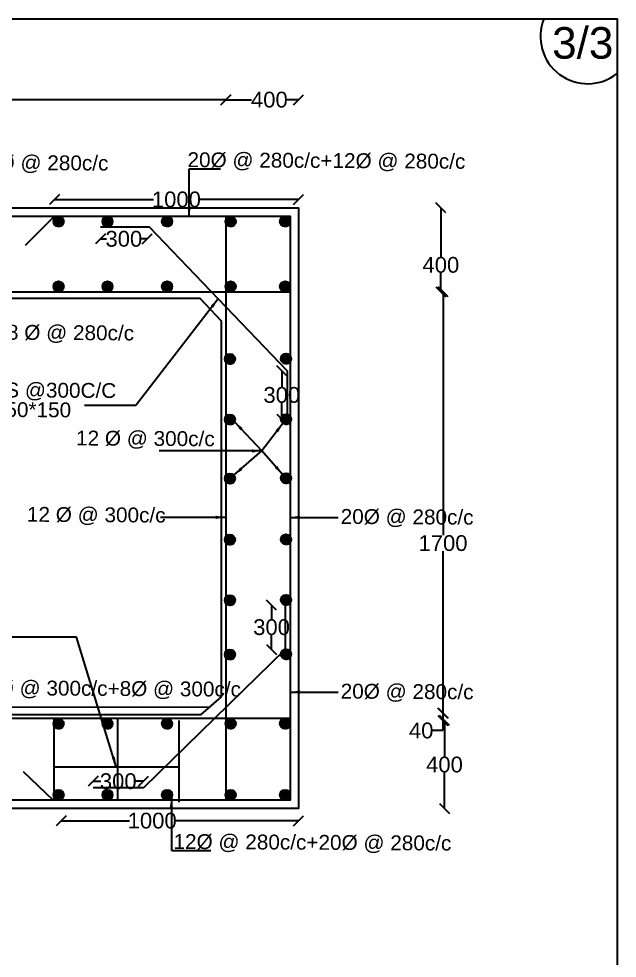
# Model space of a CAD drawing. Header units: millimetres. Extents: x 5124 to 6568637, y 2311 to 91879094.
# Drawn here: x 3785116 to 3790808, y 45946962 to 45955896 of the extents above; entities that cross this region are included whole.
import ezdxf

# ---------------------------------------------------------------- set-up
doc = ezdxf.new("R2010")
doc.units = ezdxf.units.MM
doc.header["$MEASUREMENT"] = 0
for name, color, linetype in [('DIMENSION', 7, 'Continuous'), ('DRAWING', 7, 'Continuous'), ('TEXT', 7, 'Continuous')]:
    doc.layers.add(name, color=color, linetype=linetype)
doc.styles.get("Standard").update_dxf_attribs({"font": 'arial.ttf', "height": 150})
doc.dimstyles.get("Standard").update_dxf_attribs({"dimtxt": 200, "dimasz": 110, "dimexe": 0.18, "dimexo": 0.0625, "dimgap": 0.09, "dimtad": 0, "dimtih": 1, "dimtoh": 1, "dimdec": 0, "dimzin": 0, "dimdsep": 46, "dimtxsty": 'Standard', "dimblk": 'OBLIQUE', "dimcen": 0.09, "dimse1": 1, "dimse2": 1, "dimadec": 0, "dimazin": 0, "dimtfac": 1, "dimtdec": 0, "dimtofl": 0, "dimtmove": 0, "dimatfit": 3, "dimfxl": 1, "dimtolj": 1, "dimtzin": 0, "dimarcsym": 0})

# ---------------------------------------------------------------- blocks, each defined once
blk = doc.blocks.new('_Oblique')
at = {"color": 0, "linetype": 'ByBlock', "lineweight": -2}
blk.add_line((-0.5, -0.5), (0.5, 0.5), dxfattribs=at)
blk = doc.blocks.new('*D93')
at = {"layer": 'Defpoints', "color": 0}
for p in [(3787084.7, 45955126.5), (3781473.3, 45953992.5), (3787084.7, 45954017.7)]:
    blk.add_point(p, dxfattribs=at)
at = {"layer": 'DIMENSION', "color": 0, "lineweight": -2}
for p, q in [((3781473.3, 45955126.5), (3784053.9, 45955126.5)), ((3787084.7, 45955126.5), (3784504.1, 45955126.5))]:
    blk.add_line(p, q, dxfattribs=at)
at = {"layer": 'DIMENSION', "color": 0, "lineweight": -2, "xscale": 95, "yscale": 95, "zscale": 95, "rotation": 180}
blk.add_blockref('_Oblique', (3781473.3, 45955126.5), dxfattribs=at)
at = {"layer": 'DIMENSION', "color": 0, "lineweight": -2, "xscale": 95, "yscale": 95, "zscale": 95}
blk.add_blockref('_Oblique', (3787084.7, 45955126.5), dxfattribs=at)
at = {"layer": 'DIMENSION', "color": 0, "insert": (3784279, 45955126.5), "char_height": 150, "attachment_point": 5}
blk.add_mtext('\\A1;2600', dxfattribs=at)
blk = doc.blocks.new('*D104')
at = {"layer": 'Defpoints', "color": 0}
for p in [(3785893.5, 45953918.3), (3786337.5, 45953918.3), (3786337.5, 45953802.8)]:
    blk.add_point(p, dxfattribs=at)
at = {"layer": 'DIMENSION', "color": 0, "lineweight": -2}
for p, q in [((3785893.5, 45953802.8), (3785950, 45953802.8)), ((3786337.5, 45953802.8), (3786281, 45953802.8))]:
    blk.add_line(p, q, dxfattribs=at)
at = {"layer": 'DIMENSION', "color": 0, "lineweight": -2, "xscale": 95, "yscale": 95, "zscale": 95, "rotation": 180}
blk.add_blockref('_Oblique', (3785893.5, 45953802.8), dxfattribs=at)
at = {"layer": 'DIMENSION', "color": 0, "lineweight": -2, "xscale": 95, "yscale": 95, "zscale": 95}
blk.add_blockref('_Oblique', (3786337.5, 45953802.8), dxfattribs=at)
at = {"layer": 'DIMENSION', "color": 0, "insert": (3786115.5, 45953802.8), "char_height": 150, "attachment_point": 5}
blk.add_mtext('\\A1;300', dxfattribs=at)
blk = doc.blocks.new('*D105')
at = {"layer": 'Defpoints', "color": 0}
for p in [(3787776.2, 45954177.3), (3785454.7, 45954017.7), (3787776.2, 45953968.7)]:
    blk.add_point(p, dxfattribs=at)
at = {"layer": 'DIMENSION', "color": 0, "lineweight": -2}
for p, q in [((3785454.7, 45954177.3), (3786398.7, 45954177.3)), ((3787776.2, 45954177.3), (3786832.2, 45954177.3))]:
    blk.add_line(p, q, dxfattribs=at)
at = {"layer": 'DIMENSION', "color": 0, "lineweight": -2, "xscale": 95, "yscale": 95, "zscale": 95, "rotation": 180}
blk.add_blockref('_Oblique', (3785454.7, 45954177.3), dxfattribs=at)
at = {"layer": 'DIMENSION', "color": 0, "lineweight": -2, "xscale": 95, "yscale": 95, "zscale": 95}
blk.add_blockref('_Oblique', (3787776.2, 45954177.3), dxfattribs=at)
at = {"layer": 'DIMENSION', "color": 0, "insert": (3786615.4, 45954177.3), "char_height": 150, "attachment_point": 5}
blk.add_mtext('\\A1;1000', dxfattribs=at)
blk = doc.blocks.new('*D106')
at = {"layer": 'Defpoints', "color": 0}
for p in [(3787669, 45952548.8), (3787617.8, 45952087.2), (3787657.9, 45952087.2)]:
    blk.add_point(p, dxfattribs=at)
at = {"layer": 'DIMENSION', "color": 0, "lineweight": -2}
for p, q in [((3787617.8, 45952548.8), (3787617.8, 45952394.7)), ((3787617.8, 45952087.2), (3787617.8, 45952241.3))]:
    blk.add_line(p, q, dxfattribs=at)
at = {"layer": 'DIMENSION', "color": 0, "lineweight": -2, "xscale": 95, "yscale": 95, "zscale": 95}
for p, rotation in [((3787617.8, 45952548.8), 90), ((3787617.8, 45952087.2), 270)]:
    blk.add_blockref('_Oblique', p, dxfattribs=dict(at, rotation=rotation))
at = {"layer": 'DIMENSION', "color": 0, "insert": (3787617.8, 45952318), "char_height": 150, "attachment_point": 5}
blk.add_mtext('\\A1;300', dxfattribs=at)
blk = doc.blocks.new('*D107')
at = {"layer": 'Defpoints', "color": 0}
for p in [(3787520.6, 45950320.1), (3787657.9, 45950320.1), (3787648.5, 45949899)]:
    blk.add_point(p, dxfattribs=at)
at = {"layer": 'DIMENSION', "color": 0, "lineweight": -2}
for p, q in [((3787520.6, 45950320.1), (3787520.6, 45950186.2)), ((3787520.6, 45949899), (3787520.6, 45950032.9))]:
    blk.add_line(p, q, dxfattribs=at)
at = {"layer": 'DIMENSION', "color": 0, "lineweight": -2, "xscale": 95, "yscale": 95, "zscale": 95}
for p, rotation in [((3787520.6, 45950320.1), 90), ((3787520.6, 45949899), 270)]:
    blk.add_blockref('_Oblique', p, dxfattribs=dict(at, rotation=rotation))
at = {"layer": 'DIMENSION', "color": 0, "insert": (3787520.6, 45950109.5), "char_height": 150, "attachment_point": 5}
blk.add_mtext('\\A1;300', dxfattribs=at)
blk = doc.blocks.new('*D108')
at = {"layer": 'Defpoints', "color": 0}
for p in [(3785823.8, 45948644.2), (3785823.8, 45948582.6), (3786301.1, 45948582.6)]:
    blk.add_point(p, dxfattribs=at)
at = {"layer": 'DIMENSION', "color": 0, "lineweight": -2}
for p, q in [((3785823.8, 45948644.2), (3785896.9, 45948644.2)), ((3786301.1, 45948644.2), (3786227.9, 45948644.2))]:
    blk.add_line(p, q, dxfattribs=at)
at = {"layer": 'DIMENSION', "color": 0, "lineweight": -2, "xscale": 95, "yscale": 95, "zscale": 95, "rotation": 180}
blk.add_blockref('_Oblique', (3785823.8, 45948644.2), dxfattribs=at)
at = {"layer": 'DIMENSION', "color": 0, "lineweight": -2, "xscale": 95, "yscale": 95, "zscale": 95}
blk.add_blockref('_Oblique', (3786301.1, 45948644.2), dxfattribs=at)
at = {"layer": 'DIMENSION', "color": 0, "insert": (3786062.4, 45948644.2), "char_height": 150, "attachment_point": 5}
blk.add_mtext('\\A1;300', dxfattribs=at)
blk = doc.blocks.new('*D109')
at = {"layer": 'Defpoints', "color": 0}
for p in [(3785518.8, 45948464.3), (3787776.2, 45948384), (3787776.2, 45948269.2)]:
    blk.add_point(p, dxfattribs=at)
at = {"layer": 'DIMENSION', "color": 0, "lineweight": -2}
for p, q in [((3785518.8, 45948269.2), (3786168.3, 45948269.2)), ((3787776.2, 45948269.2), (3786601.8, 45948269.2))]:
    blk.add_line(p, q, dxfattribs=at)
at = {"layer": 'DIMENSION', "color": 0, "lineweight": -2, "xscale": 95, "yscale": 95, "zscale": 95, "rotation": 180}
blk.add_blockref('_Oblique', (3785518.8, 45948269.2), dxfattribs=at)
at = {"layer": 'DIMENSION', "color": 0, "lineweight": -2, "xscale": 95, "yscale": 95, "zscale": 95}
blk.add_blockref('_Oblique', (3787776.2, 45948269.2), dxfattribs=at)
at = {"layer": 'DIMENSION', "color": 0, "insert": (3786385.1, 45948269.2), "char_height": 150, "attachment_point": 5}
blk.add_mtext('\\A1;1000', dxfattribs=at)
blk = doc.blocks.new('*D90')
at = {"layer": 'Defpoints', "color": 0}
for p in [(3787776.2, 45955351.1), (3787776.2, 45955126.5), (3787084.7, 45947067.6)]:
    blk.add_point(p, dxfattribs=at)
at = {"layer": 'DIMENSION', "color": 0, "lineweight": -2}
for p, q in [((3787084.7, 45955126.5), (3787330.9, 45955126.5)), ((3787776.2, 45955126.5), (3787668, 45955126.5))]:
    blk.add_line(p, q, dxfattribs=at)
at = {"layer": 'DIMENSION', "color": 0, "lineweight": -2, "xscale": 95, "yscale": 95, "zscale": 95, "rotation": 180}
blk.add_blockref('_Oblique', (3787084.7, 45955126.5), dxfattribs=at)
at = {"layer": 'DIMENSION', "color": 0, "lineweight": -2, "xscale": 95, "yscale": 95, "zscale": 95}
blk.add_blockref('_Oblique', (3787776.2, 45955126.5), dxfattribs=at)
at = {"layer": 'DIMENSION', "color": 0, "insert": (3787499.4, 45955126.5), "char_height": 150, "attachment_point": 5}
blk.add_mtext('\\A1;400', dxfattribs=at)
blk = doc.blocks.new('*D114')
at = {"layer": 'Defpoints', "color": 0, "lineweight": -2}
for p, q in [((3789130.8, 45954098), (3789130.8, 45953631.8)), ((3789130.8, 45953299.5), (3789130.8, 45953478.5))]:
    blk.add_line(p, q, dxfattribs=at)
at = {"layer": 'Defpoints', "color": 0}
for p in [(3787776.2, 45954098), (3787695.9, 45953299.5), (3789130.8, 45953299.5)]:
    blk.add_point(p, dxfattribs=at)
at = {"layer": 'Defpoints', "color": 0, "lineweight": -2, "xscale": 95, "yscale": 95, "zscale": 95}
for p, rotation in [((3789130.8, 45954098), 90), ((3789130.8, 45953299.5), 270)]:
    blk.add_blockref('_Oblique', p, dxfattribs=dict(at, rotation=rotation))
at = {"layer": 'Defpoints', "color": 0, "insert": (3789130.8, 45953555.2), "char_height": 150, "attachment_point": 5}
blk.add_mtext('\\A1;400', dxfattribs=at)
blk = doc.blocks.new('*D115')
at = {"layer": 'Defpoints', "color": 0, "lineweight": -2}
for p, q in [((3789151.1, 45953299.5), (3789151.1, 45950985.4)), ((3789151.1, 45949291.4), (3789151.1, 45950832.1))]:
    blk.add_line(p, q, dxfattribs=at)
at = {"layer": 'Defpoints', "color": 0}
for p in [(3787695.9, 45953299.5), (3787695.9, 45949291.4), (3789151.1, 45949291.4)]:
    blk.add_point(p, dxfattribs=at)
at = {"layer": 'Defpoints', "color": 0, "lineweight": -2, "xscale": 95, "yscale": 95, "zscale": 95}
for p, rotation in [((3789151.1, 45953299.5), 90), ((3789151.1, 45949291.4), 270)]:
    blk.add_blockref('_Oblique', p, dxfattribs=dict(at, rotation=rotation))
at = {"layer": 'Defpoints', "color": 0, "insert": (3789151.1, 45950908.7), "char_height": 150, "attachment_point": 5}
blk.add_mtext('\\A1;1700', dxfattribs=at)
blk = doc.blocks.new('*D116')
at = {"layer": 'Defpoints', "color": 0, "lineweight": -2}
for p, q in [((3789148.7, 45949291.4), (3789148.7, 45949221.4)), ((3789148.7, 45949221.4), (3789148.7, 45949126.4)), ((3789148.7, 45949126.4), (3789053.7, 45949126.4))]:
    blk.add_line(p, q, dxfattribs=at)
at = {"layer": 'Defpoints', "color": 0}
for p in [(3789159.2, 45949291.4), (3789148.7, 45949221.4), (3789159.2, 45949221.4)]:
    blk.add_point(p, dxfattribs=at)
at = {"layer": 'Defpoints', "color": 0, "lineweight": -2, "xscale": 95, "yscale": 95, "zscale": 95}
for p, rotation in [((3789148.7, 45949291.4), 90), ((3789148.7, 45949221.4), 270)]:
    blk.add_blockref('_Oblique', p, dxfattribs=dict(at, rotation=rotation))
at = {"layer": 'Defpoints', "color": 0, "insert": (3788943.4, 45949126.4), "char_height": 150, "attachment_point": 5}
blk.add_mtext('\\A1;40', dxfattribs=at)
blk = doc.blocks.new('*D117')
at = {"layer": 'Defpoints', "color": 0, "lineweight": -2}
for p, q in [((3789165, 45949221.4), (3789165, 45948879.4)), ((3789165, 45948384), (3789165, 45948726))]:
    blk.add_line(p, q, dxfattribs=at)
at = {"layer": 'Defpoints', "color": 0}
for p in [(3789148.7, 45949221.4), (3788900.9, 45948384), (3789165, 45948384)]:
    blk.add_point(p, dxfattribs=at)
at = {"layer": 'Defpoints', "color": 0, "lineweight": -2, "xscale": 95, "yscale": 95, "zscale": 95}
for p, rotation in [((3789165, 45949221.4), 90), ((3789165, 45948384), 270)]:
    blk.add_blockref('_Oblique', p, dxfattribs=dict(at, rotation=rotation))
at = {"layer": 'Defpoints', "color": 0, "insert": (3789165, 45948802.7), "char_height": 150, "attachment_point": 5}
blk.add_mtext('\\A1;400', dxfattribs=at)

msp = doc.modelspace()

# ---------------------------------------------------------------- hatches: boundary and pattern name
at = {"layer": 'DRAWING'}
h = msp.add_hatch(dxfattribs=at)
h.set_pattern_fill('ANSI31', color=256, scale=0.641822, style=0)
h.set_pattern_definition([(45, (1478712.156546, 16465464.360066), (-0.05672957469875, 0.05672957469875), [])])
h.paths.add_polyline_path([(3785543.4, 45953969.3, 0.958694), (3785446.3, 45953973.3), (3785446.3, 45953965.2, 0.958694)])
h = msp.add_hatch(dxfattribs=at)
h.set_pattern_fill('ANSI31', color=256, scale=0.641822, style=0)
h.set_pattern_definition([(45, (1479177.07179, 16465464.360066), (-0.05672957469875, 0.05672957469875), [])])
h.paths.add_polyline_path([(3786008.3, 45953969.3, 0.958694), (3785911.2, 45953973.3), (3785911.2, 45953965.2, 0.958694)])
h = msp.add_hatch(dxfattribs=at)
h.set_pattern_fill('ANSI31', color=256, scale=0.641822, style=0)
h.set_pattern_definition([(45, (1479744.47867, 16465464.360066), (-0.05672957469875, 0.05672957469875), [])])
h.paths.add_polyline_path([(3786575.7, 45953969.3, 0.958694), (3786478.6, 45953973.3), (3786478.6, 45953965.2, 0.958694)])
h = msp.add_hatch(dxfattribs=at)
h.set_pattern_fill('ANSI31', color=256, scale=0.641822, style=0)
h.set_pattern_definition([(45, (1480348.9142, 16465464.360066), (-0.05672957469875, 0.05672957469875), [])])
h.paths.add_polyline_path([(3787180.1, 45953969.3, 0.958694), (3787083.1, 45953973.3), (3787083.1, 45953965.2, 0.958694)])
h = msp.add_hatch(dxfattribs=at)
h.set_pattern_fill('ANSI31', color=256, scale=0.641822, style=0)
h.set_pattern_definition([(45, (1480866.492404, 16465464.360066), (-0.05672957469875, 0.05672957469875), [])])
h.paths.add_polyline_path([(3787697.7, 45953969.3, 0.958694), (3787600.7, 45953973.3), (3787600.7, 45953965.2, 0.958694)])
h = msp.add_hatch(dxfattribs=at)
h.set_pattern_fill('ANSI31', color=256, scale=0.641822, style=0)
h.set_pattern_definition([(45, (1478712.156546, 16464845.73165), (-0.05672957469875, 0.05672957469875), [])])
h.paths.add_polyline_path([(3785543.4, 45953350.6, 0.958694), (3785446.3, 45953354.7), (3785446.3, 45953346.5, 0.958694)])
h = msp.add_hatch(dxfattribs=at)
h.set_pattern_fill('ANSI31', color=256, scale=0.641822, style=0)
h.set_pattern_definition([(45, (1479177.07179, 16464845.73165), (-0.05672957469875, 0.05672957469875), [])])
h.paths.add_polyline_path([(3786008.3, 45953350.6, 0.958694), (3785911.2, 45953354.7), (3785911.2, 45953346.5, 0.958694)])
h = msp.add_hatch(dxfattribs=at)
h.set_pattern_fill('ANSI31', color=256, scale=0.641822, style=0)
h.set_pattern_definition([(45, (1479744.47867, 16464845.73165), (-0.05672957469875, 0.05672957469875), [])])
h.paths.add_polyline_path([(3786575.7, 45953350.6, 0.958694), (3786478.6, 45953354.7), (3786478.6, 45953346.5, 0.958694)])
h = msp.add_hatch(dxfattribs=at)
h.set_pattern_fill('ANSI31', color=256, scale=0.641822, style=0)
h.set_pattern_definition([(45, (1480348.9142, 16464845.73165), (-0.05672957469875, 0.05672957469875), [])])
h.paths.add_polyline_path([(3787180.1, 45953350.6, 0.958694), (3787083.1, 45953354.7), (3787083.1, 45953346.5, 0.958694)])
h = msp.add_hatch(dxfattribs=at)
h.set_pattern_fill('ANSI31', color=256, scale=0.641822, style=0)
h.set_pattern_definition([(45, (1480866.492404, 16464845.73165), (-0.05672957469875, 0.05672957469875), [])])
h.paths.add_polyline_path([(3787697.7, 45953350.6, 0.958694), (3787600.7, 45953354.7), (3787600.7, 45953346.5, 0.958694)])
h = msp.add_hatch(dxfattribs=at)
h.set_pattern_fill('ANSI31', color=256, scale=0.641822, style=0)
h.set_pattern_definition([(45, (1480341.95033, 16464156.144035), (-0.05672957469875, 0.05672957469875), [])])
h.paths.add_polyline_path([(3787173.2, 45952661, 0.958694), (3787076.1, 45952665.1), (3787076.1, 45952656.9, 0.958694)])
h = msp.add_hatch(dxfattribs=at)
h.set_pattern_fill('ANSI31', color=256, scale=0.641822, style=0)
h.set_pattern_definition([(45, (1480875.282976, 16464158.60321), (-0.05672957469875, 0.05672957469875), [])])
h.paths.add_polyline_path([(3787706.5, 45952663.5, 0.958694), (3787609.4, 45952667.6), (3787609.4, 45952659.4, 0.958694)])
h = msp.add_hatch(dxfattribs=at)
h.set_pattern_fill('ANSI31', color=256, scale=0.641822, style=0)
h.set_pattern_definition([(45, (1480341.95033, 16463579.84824), (-0.05672957469875, 0.05672957469875), [])])
h.paths.add_polyline_path([(3787173.2, 45952084.7, 0.958694), (3787076.1, 45952088.8), (3787076.1, 45952080.6, 0.958694)])
h = msp.add_hatch(dxfattribs=at)
h.set_pattern_fill('ANSI31', color=256, scale=0.641822, style=0)
h.set_pattern_definition([(45, (1480875.282976, 16463582.30742), (-0.05672957469875, 0.05672957469875), [])])
h.paths.add_polyline_path([(3787706.5, 45952087.2, 0.958694), (3787609.4, 45952091.3), (3787609.4, 45952083.1, 0.958694)])
h = msp.add_hatch(dxfattribs=at)
h.set_pattern_fill('ANSI31', color=256, scale=0.641822, style=0)
h.set_pattern_definition([(45, (1480341.95033, 16463018.51951), (-0.05672957469875, 0.05672957469875), [])])
h.paths.add_polyline_path([(3787173.2, 45951523.4, 0.958694), (3787076.1, 45951527.5), (3787076.1, 45951519.3, 0.958694)])
h = msp.add_hatch(dxfattribs=at)
h.set_pattern_fill('ANSI31', color=256, scale=0.641822, style=0)
h.set_pattern_definition([(45, (1480875.282976, 16463020.97869), (-0.05672957469875, 0.05672957469875), [])])
h.paths.add_polyline_path([(3787706.5, 45951525.9, 0.958694), (3787609.4, 45951530), (3787609.4, 45951521.8, 0.958694)])
h = msp.add_hatch(dxfattribs=at)
h.set_pattern_fill('ANSI31', color=256, scale=0.641822, style=0)
h.set_pattern_definition([(45, (1480341.95033, 16462437.60216), (-0.05672957469875, 0.05672957469875), [])])
h.paths.add_polyline_path([(3787173.2, 45950942.5, 0.958694), (3787076.1, 45950946.6), (3787076.1, 45950938.4, 0.958694)])
h = msp.add_hatch(dxfattribs=at)
h.set_pattern_fill('ANSI31', color=256, scale=0.641822, style=0)
h.set_pattern_definition([(45, (1480875.282976, 16462440.061335), (-0.05672957469875, 0.05672957469875), [])])
h.paths.add_polyline_path([(3787706.5, 45950945, 0.958694), (3787609.4, 45950949), (3787609.4, 45950940.9, 0.958694)])
h = msp.add_hatch(dxfattribs=at)
h.set_pattern_fill('ANSI31', color=256, scale=0.641822, style=0)
h.set_pattern_definition([(45, (1480341.95033, 16461861.34876), (-0.05672957469875, 0.05672957469875), [])])
h.paths.add_polyline_path([(3787173.2, 45950366.2, 0.958694), (3787076.1, 45950370.3), (3787076.1, 45950362.1, 0.958694)])
h = msp.add_hatch(dxfattribs=at)
h.set_pattern_fill('ANSI31', color=256, scale=0.641822, style=0)
h.set_pattern_definition([(45, (1480875.282976, 16461863.80794), (-0.05672957469875, 0.05672957469875), [])])
h.paths.add_polyline_path([(3787706.5, 45950368.7, 0.958694), (3787609.4, 45950372.8), (3787609.4, 45950364.6, 0.958694)])
h = msp.add_hatch(dxfattribs=at)
h.set_pattern_fill('ANSI31', color=256, scale=0.641822, style=0)
h.set_pattern_definition([(45, (1480341.95033, 16461344.921244), (-0.05672957469875, 0.05672957469875), [])])
h.paths.add_polyline_path([(3787173.2, 45949849.8, 0.958694), (3787076.1, 45949853.9), (3787076.1, 45949845.7, 0.958694)])
h = msp.add_hatch(dxfattribs=at)
h.set_pattern_fill('ANSI31', color=256, scale=0.641822, style=0)
h.set_pattern_definition([(45, (1480875.282976, 16461347.38042), (-0.05672957469875, 0.05672957469875), [])])
h.paths.add_polyline_path([(3787706.5, 45949852.3, 0.958694), (3787609.4, 45949856.4), (3787609.4, 45949848.2, 0.958694)])
h = msp.add_hatch(dxfattribs=at)
h.set_pattern_fill('ANSI31', color=256, scale=0.641822, style=0)
h.set_pattern_definition([(45, (1478712.156546, 16460687.72695), (-0.05672957469875, 0.05672957469875), [])])
h.paths.add_polyline_path([(3785543.4, 45949192.6, 0.958694), (3785446.3, 45949196.7), (3785446.3, 45949188.5, 0.958694)])
h = msp.add_hatch(dxfattribs=at)
h.set_pattern_fill('ANSI31', color=256, scale=0.641822, style=0)
h.set_pattern_definition([(45, (1479177.07179, 16460687.72695), (-0.05672957469875, 0.05672957469875), [])])
h.paths.add_polyline_path([(3786008.3, 45949192.6, 0.958694), (3785911.2, 45949196.7), (3785911.2, 45949188.5, 0.958694)])
h = msp.add_hatch(dxfattribs=at)
h.set_pattern_fill('ANSI31', color=256, scale=0.641822, style=0)
h.set_pattern_definition([(45, (1479744.47867, 16460687.72695), (-0.05672957469875, 0.05672957469875), [])])
h.paths.add_polyline_path([(3786575.7, 45949192.6, 0.958694), (3786478.6, 45949196.7), (3786478.6, 45949188.5, 0.958694)])
h = msp.add_hatch(dxfattribs=at)
h.set_pattern_fill('ANSI31', color=256, scale=0.641822, style=0)
h.set_pattern_definition([(45, (1480348.9142, 16460687.72695), (-0.05672957469875, 0.05672957469875), [])])
h.paths.add_polyline_path([(3787180.1, 45949192.6, 0.958694), (3787083.1, 45949196.7), (3787083.1, 45949188.5, 0.958694)])
h = msp.add_hatch(dxfattribs=at)
h.set_pattern_fill('ANSI31', color=256, scale=0.641822, style=0)
h.set_pattern_definition([(45, (1480866.492404, 16460687.72695), (-0.05672957469875, 0.05672957469875), [])])
h.paths.add_polyline_path([(3787697.7, 45949192.6, 0.958694), (3787600.7, 45949196.7), (3787600.7, 45949188.5, 0.958694)])
h = msp.add_hatch(dxfattribs=at)
h.set_pattern_fill('ANSI31', color=256, scale=0.641822, style=0)
h.set_pattern_definition([(45, (1478712.156546, 16460010.47763), (-0.05672957469875, 0.05672957469875), [])])
h.paths.add_polyline_path([(3785543.4, 45948515.4, 0.958694), (3785446.3, 45948519.5), (3785446.3, 45948511.3, 0.958694)])
h = msp.add_hatch(dxfattribs=at)
h.set_pattern_fill('ANSI31', color=256, scale=0.641822, style=0)
h.set_pattern_definition([(45, (1479177.07179, 16460010.47763), (-0.05672957469875, 0.05672957469875), [])])
h.paths.add_polyline_path([(3786008.3, 45948515.4, 0.958694), (3785911.2, 45948519.5), (3785911.2, 45948511.3, 0.958694)])
h = msp.add_hatch(dxfattribs=at)
h.set_pattern_fill('ANSI31', color=256, scale=0.641822, style=0)
h.set_pattern_definition([(45, (1479744.47867, 16460010.47763), (-0.05672957469875, 0.05672957469875), [])])
h.paths.add_polyline_path([(3786575.7, 45948515.4, 0.958694), (3786478.6, 45948519.5), (3786478.6, 45948511.3, 0.958694)])
h = msp.add_hatch(dxfattribs=at)
h.set_pattern_fill('ANSI31', color=256, scale=0.641822, style=0)
h.set_pattern_definition([(45, (1480348.9142, 16460010.47763), (-0.05672957469875, 0.05672957469875), [])])
h.paths.add_polyline_path([(3787180.1, 45948515.4, 0.958694), (3787083.1, 45948519.5), (3787083.1, 45948511.3, 0.958694)])
h = msp.add_hatch(dxfattribs=at)
h.set_pattern_fill('ANSI31', color=256, scale=0.641822, style=0)
h.set_pattern_definition([(45, (1480866.492404, 16460010.47763), (-0.05672957469875, 0.05672957469875), [])])
h.paths.add_polyline_path([(3787697.7, 45948515.4, 0.958694), (3787600.7, 45948519.5), (3787600.7, 45948511.3, 0.958694)])

# ---------------------------------------------------------------- linework, layer by layer
at = {"layer": 'DIMENSION'}
for points in [[(3775322.6, 45954098), (3787776.2, 45954098), (3787776.2, 45948384), (3775322.6, 45948384)], [(3775242.3, 45954017.7), (3787695.9, 45954017.7), (3787695.9, 45948464.3), (3775242.3, 45948464.3)], [(3785454.7, 45954017.7), (3785177.1, 45953739.1)], [(3787084.7, 45954017.7), (3787084.7, 45948464.3)], [(3775242.3, 45953299.5), (3787695.9, 45953299.5)], [(3775242.3, 45949243.3), (3787695.9, 45949243.3)], [(3785443.2, 45948464.3), (3785161.4, 45948734.3)]]:
    msp.add_lwpolyline(points, dxfattribs=at)
at = {"layer": 'DRAWING'}
msp.add_lwpolyline([(3760244.1, 45955896.2), (3790807.8, 45955896.2), (3790807.8, 45934155.7), (3760244.1, 45934155.7)], close=True, dxfattribs=at)
for points in [[(3785893.5, 45953918.3), (3786337.5, 45953918.3), (3786356.5, 45953918.3), (3787669, 45952548.8), (3787669, 45952112.5)], [(3781777.4, 45953238.6), (3786837.7, 45953238.3), (3787042.6, 45953025.1), (3787042.6, 45949448.9), (3786845, 45949277.6), (3781654.5, 45949277.6), (3781503.3, 45949420.5), (3781541.9, 45952991.6), (3781777.4, 45953238.6)], [(3787648.5, 45950385.3), (3787648.5, 45949899), (3786301.1, 45948582.6), (3785823.8, 45948582.6)], [(3781578.9, 45949349.1), (3786932.4, 45949353.4)], [(3785448.2, 45949243.3), (3785448.2, 45948464.3)], [(3786056.7, 45949243.3), (3786056.7, 45948464.3)], [(3786638.9, 45949223.8), (3786638.9, 45948444.7)], [(3785448.2, 45948781.7), (3786638.9, 45948781.7)]]:
    msp.add_lwpolyline(points, dxfattribs=at)
for centre in [(3785494.8, 45953969.3), (3785959.7, 45953969.3), (3786527.1, 45953969.3), (3787131.5, 45953969.3), (3787649.1, 45953969.3), (3785494.8, 45953350.6), (3785959.7, 45953350.6), (3786527.1, 45953350.6), (3787131.5, 45953350.6), (3787649.1, 45953350.6), (3787124.6, 45952661), (3787657.9, 45952663.5), (3787124.6, 45952084.7), (3787657.9, 45952087.2), (3787124.6, 45951523.4), (3787657.9, 45951525.9), (3787124.6, 45950942.5), (3787657.9, 45950945), (3787124.6, 45950366.2), (3787657.9, 45950368.7), (3787124.6, 45949849.8), (3787657.9, 45949852.3), (3785494.8, 45949192.6), (3785959.7, 45949192.6), (3786527.1, 45949192.6), (3787131.5, 45949192.6), (3787649.1, 45949192.6), (3785494.8, 45948515.4), (3785959.7, 45948515.4), (3786527.1, 45948515.4), (3787131.5, 45948515.4), (3787649.1, 45948515.4)]:
    msp.add_circle(centre, 48.6, dxfattribs=at)
msp.add_arc((3790527.4, 45955727.8), 449.4, 157.99769, 308.61217, dxfattribs=at)

# ---------------------------------------------------------------- texts
for s, p in [('12  Ø @ 280c/c ', (3784595.1, 45954461.2)), ('20Ø @ 280c/c+12Ø @ 280c/c', (3786720.7, 45954485.6)), ('16 Ø @ 280c/c+8 Ø @ 280c/c', (3783570.1, 45952852.9)), ('12TOR HAUNCH BARS @300C/C', (3782993.1, 45952307.8)), (' HAUNCH SIZE 150*150', (3783432.8, 45952118.6)), ('12 Ø @ 300c/c ', (3785660.7, 45951838.7)), ('12 Ø @ 300c/c ', (3785193.7, 45951112.9)), ('20Ø @ 280c/c ', (3788177.6, 45951092.8)), ('20Ø @ 300c/c+8Ø @ 300c/c ', (3784696.3, 45949464.4)), ('20Ø @ 280c/c ', (3788177.6, 45949431.3)), ('12Ø @ 280c/c+20Ø @ 280c/c', (3786587.6, 45948001.3))]:
    msp.add_text(s, height=141.201, rotation=359.65712, dxfattribs=at).set_placement(p)
at = {"layer": 'TEXT'}
msp.add_text('3/3', height=300, dxfattribs=at).set_placement((3790188.8, 45955517))

# ---------------------------------------------------------------- dimensions: what is measured, and where the dimension line sits
at = {"layer": 'Defpoints'}
for base, p1, p2, text, picture, middle in [((3789130.8, 45953299.5), (3787776.2, 45954098), (3787695.9, 45953299.5), '400', '*D114', (3789130.8, 45953555.2)), ((3789151.1, 45949291.4), (3787695.9, 45953299.5), (3787695.9, 45949291.4), '1700', '*D115', (3789151.1, 45950908.7)), ((3789165, 45948384), (3789148.7, 45949221.4), (3788900.9, 45948384), '400', '*D117', (3789165, 45948802.7))]:
    dim = msp.add_linear_dim(base=base, p1=p1, p2=p2, angle=90, text=text, dimstyle='Standard', override={"dimasz": 95, "dimfxl": 2000, "dimarcsym": 1}, dxfattribs=at)
    dim.commit()
    dim.dimension.update_dxf_attribs({"geometry": picture, "text_midpoint": middle, "dimtype": 160})
dim = msp.add_linear_dim(base=(3789148.7, 45949221.4), p1=(3789159.2, 45949291.4), p2=(3789159.2, 45949221.4), angle=90, text='40', dimstyle='Standard', override={"dimasz": 95, "dimfxl": 2000, "dimarcsym": 1}, dxfattribs=at)
dim.commit()
dim.dimension.update_dxf_attribs({"geometry": '*D116', "text_midpoint": (3788943.4, 45949126.4)})
at = {"layer": 'DIMENSION'}
for base, p1, p2, text, picture, middle in [((3787776.2, 45955126.5), (3787084.7, 45947067.6), (3787776.2, 45955351.1), '400', '*D90', (3787499.4, 45955126.5)), ((3787776.2, 45948269.2), (3785518.8, 45948464.3), (3787776.2, 45948384), '1000', '*D109', (3786385.1, 45948269.2))]:
    dim = msp.add_linear_dim(base=base, p1=p1, p2=p2, text=text, dimstyle='Standard', override={"dimasz": 95, "dimfxl": 2000, "dimarcsym": 1}, dxfattribs=at)
    dim.commit()
    dim.dimension.update_dxf_attribs({"geometry": picture, "text_midpoint": middle, "dimtype": 160})
for base, p1, p2, text, picture, middle in [((3787084.7, 45955126.5), (3781473.3, 45953992.5), (3787084.7, 45954017.7), '2600', '*D93', (3784279, 45955126.5)), ((3787776.2, 45954177.3), (3785454.7, 45954017.7), (3787776.2, 45953968.7), '1000', '*D105', (3786615.4, 45954177.3)), ((3786337.5, 45953802.8), (3785893.5, 45953918.3), (3786337.5, 45953918.3), '300', '*D104', (3786115.5, 45953802.8)), ((3785823.8, 45948644.2), (3786301.1, 45948582.6), (3785823.8, 45948582.6), '300', '*D108', (3786062.4, 45948644.2))]:
    dim = msp.add_linear_dim(base=base, p1=p1, p2=p2, text=text, dimstyle='Standard', override={"dimasz": 95, "dimfxl": 2000, "dimarcsym": 1}, dxfattribs=at)
    dim.commit()
    dim.dimension.update_dxf_attribs({"geometry": picture, "text_midpoint": middle})
for base, p1, p2, picture, middle in [((3787617.8, 45952087.2), (3787669, 45952548.8), (3787657.9, 45952087.2), '*D106', (3787617.8, 45952318)), ((3787520.6, 45950320.1), (3787648.5, 45949899), (3787657.9, 45950320.1), '*D107', (3787520.6, 45950109.5))]:
    dim = msp.add_linear_dim(base=base, p1=p1, p2=p2, angle=90, text='300', dimstyle='Standard', override={"dimasz": 95, "dimfxl": 2000, "dimarcsym": 1}, dxfattribs=at)
    dim.commit()
    dim.dimension.update_dxf_attribs({"geometry": picture, "text_midpoint": middle})

# ---------------------------------------------------------------- leaders
at = {"layer": 'DRAWING'}
for points in [[(3786737.7, 45954017.7), (3786737.7, 45954467.6), (3787035.8, 45954467.6)], [(3787012.7, 45953233.6), (3786229, 45952219.6), (3785739.9, 45952219.6)], [(3787168.1, 45952063.1), (3787429.2, 45951786.1)], [(3787628.5, 45952048.5), (3787429.2, 45951786.1)], [(3787429.2, 45951786.1), (3786452.6, 45951786.1)], [(3787161.4, 45951555.2), (3787429.2, 45951786.1)], [(3787625.8, 45951562.4), (3787429.2, 45951786.1)], [(3787084.7, 45951154.6), (3786463.2, 45951154.6)], [(3787695.9, 45951154.6), (3788153.8, 45951154.6)], [(3786043.6, 45948781.7), (3785665.5, 45950014.8), (3784634.5, 45950014.6)], [(3787695.9, 45949493.1), (3788153.8, 45949493.1)], [(3786567.5, 45948488.3), (3786567.5, 45947986.5), (3786943.4, 45947986.5)]]:
    msp.add_leader(points, dimstyle='Standard', override={"dimasz": 95, "dimgap": 0.09, "dimtad": 0, "dimfxl": 2000, "dimarcsym": 1}, dxfattribs=at)

doc.saveas('drawing.dxf')
